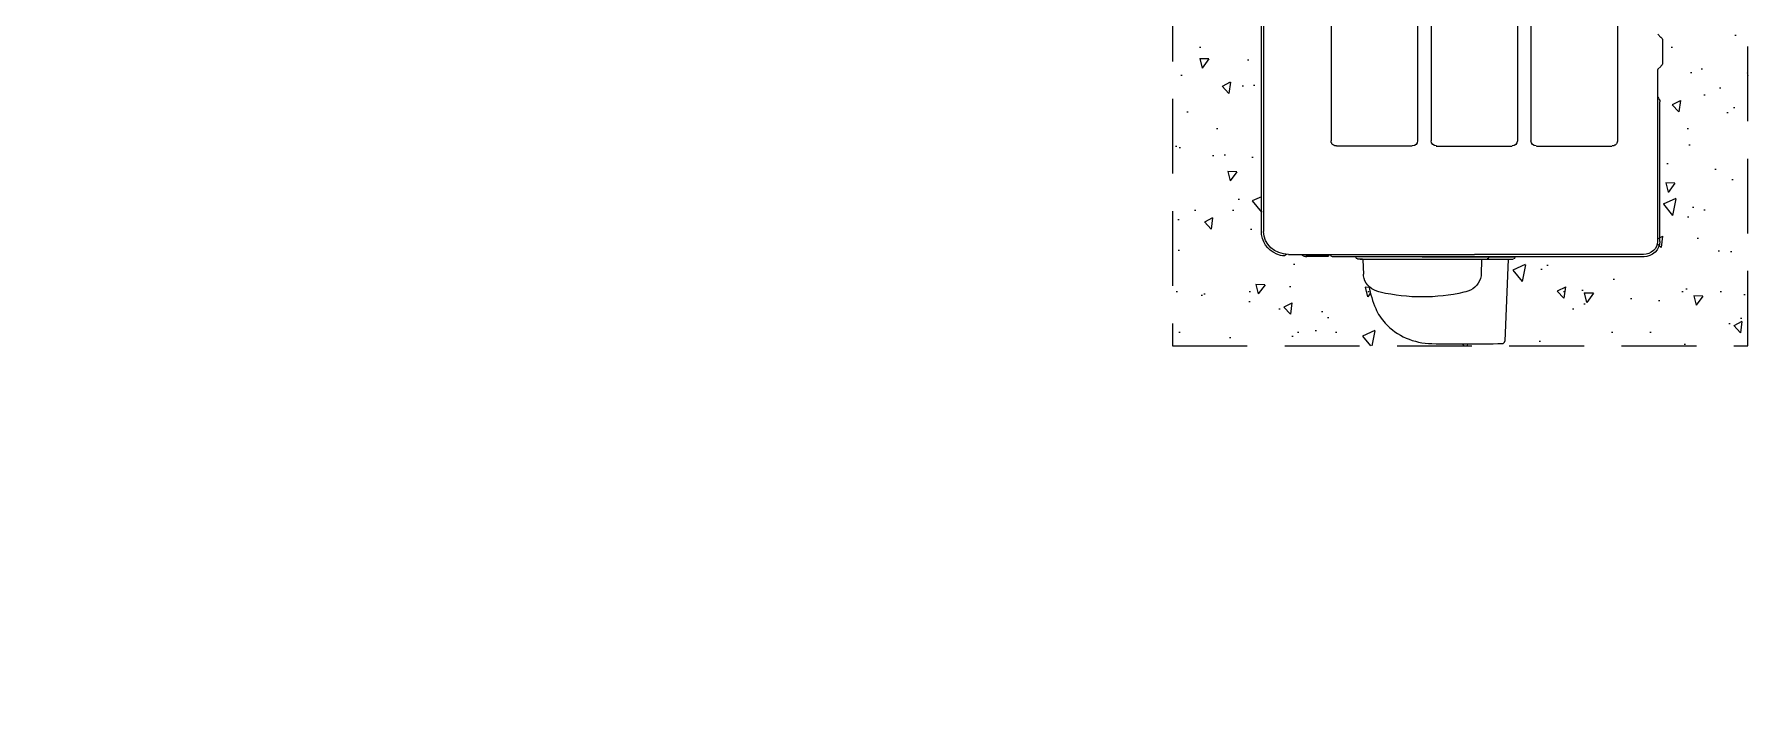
# Model space of a CAD drawing. Header units: millimetres. Extents: x -44713 to 26888, y -13000 to 43000.
# Drawn here: x 12569 to 14000, y 17638 to 18190 of the extents above; entities that cross this region are included whole.
import ezdxf

# ---------------------------------------------------------------- set-up
doc = ezdxf.new("R2010")
doc.units = ezdxf.units.MM
doc.header["$MEASUREMENT"] = 0
doc.linetypes.add('1735 X DT-5BR-RFP$0$DASH2', pattern=[0.375, 0.25, -0.125])
doc.linetypes.add('1735 X DT-5BR-RFP$0$HIDDEN', pattern=[0.375, 0.25, -0.125])
doc.layers.add('00-First Floor Projection', color=1, linetype='Continuous')
doc.layers.add('1735 X DT-5BR-RFP$0$0-MEP', color=251, linetype='Continuous', lineweight=20)
doc.styles.add('1735 X DT-5BR-RFP$0$ARIAL', font='swiss.ttf')
doc.dimstyles.new('1735 X DT-5BR-RFP$0$A&B DIM', dxfattribs={"dimtxt": 250, "dimasz": 250, "dimexe": 100, "dimexo": 100, "dimgap": 0, "dimtad": 0, "dimdec": 0, "dimzin": 12, "dimdsep": 46, "dimtxsty": '1735 X DT-5BR-RFP$0$ARIAL', "dimcen": 0, "dimdle": 100, "dimclrd": 11, "dimclre": 11, "dimclrt": 7, "dimadec": 0, "dimazin": 0, "dimtfac": 1, "dimtdec": 0, "dimtmove": 1, "dimatfit": 2, "dimfxl": 1, "dimtvp": 0.75, "dimtolj": 1, "dimtzin": 12, "dimlwd": 18, "dimlwe": 18, "dimarcsym": 0})

# ---------------------------------------------------------------- blocks, each defined once
blk = doc.blocks.new('1735 X DT-5BR-RFP$0$CU')
at = {"lineweight": 9, "ltscale": 0.1}
h = blk.add_hatch(dxfattribs=at)
h.set_pattern_fill('AR-CONC', color=256, scale=0.5, angle=32.5081)
h.set_pattern_definition([(82.508, (0, 0), (81.1025, 42.234), [9.525, -104.775]), (27.508, (0, 0), (-66.1995, 71.09), [7.62, -83.82]), (132.96, (6.76, 3.52), (14.903, 113.324), [8.095, -89.045]), (78.692, (-13.65, 21.42), (125.6, 55.114), [14.287, -157.162]), (129.144, (-3.18, 26.01), (33.618, 168.122), [12.143, -133.568]), (23.692, (-13.65, 21.42), (33.618, 168.122), [11.43, -125.73]), (53.508, (0.47, 22.89), (91.409, -2.3807), [9.525, -104.775]), (358.508, (0.47, 22.89), (-23.434, 94.271), [7.62, -83.82]), (103.96, (8.09, 22.69), (67.975, 91.8904), [8.095, -89.045]), (70.008, (0, 0), (-21.4184, 36.4832), [0, -82.804, 0, -85.09, 0, -84.1375]), (40.008, (0, 0), (1.2555, 60.197), [0, -48.514, 0, -80.899, 0, -32.0675]), (0.008, (-23.884, -15.22), (58.7122, 34.0189), [0, -31.75, 0, -99.06, 0, -131.445]), (350.008, (-34.594, -22.045), (55.6275, 50.525), [0, -41.275, 0, -65.786, 0, -93.345])])
h.paths.add_polyline_path([(-395.2, -112), (-371.2, -128.8), (-295.9, -128.5), (-272.9, -112), (-273.5, -112.1), (-274.1, -112.1), (-274.8, -112.2), (-275.4, -112.3), (-276, -112.4), (-276.6, -112.5), (-277.2, -112.7), (-277.8, -112.8), (-278.4, -113), (-279, -113.2), (-279.6, -113.4), (-280.1, -113.6), (-280.7, -113.9), (-281.3, -114.1), (-281.8, -114.4), (-282.4, -114.7), (-282.9, -115), (-283.4, -115.3), (-283.9, -115.7), (-284.4, -116), (-284.9, -116.4), (-285.4, -116.8), (-285.9, -117.1), (-286.3, -117.5), (-286.8, -118), (-287.2, -118.4), (-287.6, -118.8), (-288, -119.3), (-288.4, -119.7), (-288.7, -120.2), (-289.1, -120.7), (-289.4, -121.2), (-289.7, -121.7), (-289.8, -121.7), (-290.6, -123), (-291.1, -123.8), (-291.5, -124.5), (-292.1, -125.2), (-292.7, -125.9), (-293.3, -126.5), (-294, -127.1), (-294.7, -127.7), (-295.4, -128.2), (-296.2, -128.6), (-297, -129), (-297.8, -129.4), (-298.6, -129.7), (-299.5, -130), (-300.4, -130.2), (-301.3, -130.3), (-302.2, -130.4), (-303.2, -130.4), (-364.6, -130.4), (-365.2, -130.4), (-365.8, -130.4), (-366.3, -130.3), (-366.9, -130.2), (-367.4, -130.1), (-368, -130), (-368.5, -129.9), (-369.1, -129.7), (-369.6, -129.5), (-370.1, -129.3), (-370.6, -129.1), (-371.1, -128.8), (-371.6, -128.5), (-372.1, -128.2), (-372.6, -127.9), (-373.1, -127.6), (-373.6, -127.2), (-374, -126.8), (-374.5, -126.4), (-374.9, -126), (-375.3, -125.5), (-375.7, -125), (-376.1, -124.5), (-376.5, -124), (-376.9, -123.5), (-377.3, -122.9), (-377.6, -122.3), (-378, -121.7), (-378.3, -121.2), (-378.7, -120.7), (-379, -120.2), (-379.4, -119.7), (-379.8, -119.3), (-380.2, -118.8), (-380.7, -118.4), (-381.1, -117.9), (-381.5, -117.5), (-382, -117.1), (-382.5, -116.7), (-383, -116.3), (-383.5, -116), (-384, -115.6), (-384.5, -115.3), (-385, -115), (-385.5, -114.6), (-386.1, -114.4), (-386.6, -114.1), (-387.2, -113.8), (-387.8, -113.6), (-388.3, -113.3), (-388.9, -113.1), (-389.5, -112.9), (-390.1, -112.8), (-390.7, -112.6), (-391.3, -112.5), (-392, -112.3), (-392.6, -112.2), (-393.2, -112.2), (-393.9, -112.1), (-394.5, -112.1), (-395.1, -112)], flags=16)
h.paths.add_polyline_path([(-325.3, 818.5), (-321.1, 819.4), (-317, 820.2), (-312.9, 820.8), (-308.8, 821.4), (-304.7, 821.8), (-300.6, 822.1), (-296.5, 822.3), (-292.4, 822.4), (-288.3, 822.4), (-284.2, 822.3), (-280.1, 822.1), (-276, 821.8), (-271.9, 821.3), (-267.8, 820.8), (-263.7, 820.1), (-259.6, 819.4), (-255.4, 818.5), (-254.2, 818.2), (-252.9, 817.7), (-252.6, 817.6), (-251.8, 817.3), (-251, 817), (-250.2, 816.6), (-249.4, 816.2), (-248.7, 815.7), (-247.9, 815.2), (-247.2, 814.7), (-246.6, 814.1), (-245.9, 813.5), (-245.1, 812.7), (-244.4, 811.9), (-243.8, 811), (-243.2, 810), (-242.7, 809), (-242.2, 808), (-241.9, 807), (-241.6, 805.9), (-241.4, 804.8), (-241.4, 803.3), (-240.8, 791.3), (-240.6, 790.8), (-338.4, 790.8), (-340.3, 790.8), (-339.9, 791.5), (-339.6, 803.3), (-339.6, 804.6), (-339.6, 804.8), (-339.4, 805.9), (-339.1, 806.9), (-338.8, 807.9), (-338.4, 808.9), (-337.9, 809.8), (-337.4, 810.7), (-336.9, 811.5), (-336.3, 812.3), (-335.6, 813.1), (-334.9, 813.8), (-334.1, 814.5), (-333.3, 815.1), (-332.4, 815.7), (-331.5, 816.2), (-330.5, 816.8), (-329.5, 817.2), (-328.4, 817.6), (-326.8, 818.2), (-325.5, 818.5)], flags=16)
h.paths.add_polyline_path([(-312.9, 820.8), (-317, 820.2), (-321.1, 819.4), (-325.3, 818.5), (-325.5, 818.5), (-326.8, 818.2), (-328.4, 817.6), (-329.5, 817.2), (-330.5, 816.8), (-331.5, 816.2), (-332.4, 815.7), (-333.3, 815.1), (-334.1, 814.5), (-334.9, 813.8), (-335.6, 813.1), (-336.3, 812.3), (-336.9, 811.5), (-337.4, 810.7), (-337.9, 809.8), (-338.4, 808.9), (-338.8, 807.9), (-339.1, 806.9), (-339.4, 805.9), (-339.6, 804.8), (-339.6, 803.3), (-339.9, 791.5), (-340.2, 791), (-340.6, 790.8), (-361, 790.8), (-362.1, 790.8), (-359.3, 859.4), (-359.2, 859.9), (-359, 860.3), (-358.6, 860.7), (-358.2, 861), (-357.7, 861.2), (-357.1, 861.3), (-327.8, 861.6), (-298.5, 861.4), (-291.1, 860.8), (-284, 859.2), (-277.1, 856.8), (-270.7, 853.4), (-264.8, 849.3), (-259.6, 844.4), (-256.4, 840.6), (-253.8, 836.5), (-251.6, 832.1), (-249.3, 826), (-247.4, 819.8), (-245.9, 813.5), (-246.6, 814.1), (-247.2, 814.7), (-247.9, 815.2), (-248.7, 815.7), (-249.4, 816.2), (-250.2, 816.6), (-251, 817), (-251.8, 817.3), (-252.6, 817.6), (-252.9, 817.7), (-254.2, 818.2), (-255.4, 818.5), (-259.6, 819.4), (-263.7, 820.1), (-267.8, 820.8), (-271.9, 821.3), (-276, 821.8), (-280.1, 822.1), (-284.2, 822.3), (-288.3, 822.4), (-292.4, 822.4), (-296.5, 822.3), (-300.6, 822.1), (-304.7, 821.8), (-308.8, 821.4)], flags=16)
h.paths.add_polyline_path([(-134.8, -41.4), (-156.3, -41.4), (-156.3, 470.9), (-134.8, 470.9)], flags=16)
h.paths.add_polyline_path([(-156.3, 555.5), (-156.3, 597.8), (-119.5, 597.8), (-119.5, 555.5)], flags=16)
h.paths.add_polyline_path([(-519, 555.5), (-519, 597.7), (-486.9, 597.7), (-486.9, 555.5)], flags=16)
h.paths.add_polyline_path([(-494.4, 28.5), (-519, 28.5), (-519, 70.8), (-494.4, 70.8)], flags=16)
h.paths.add_polyline_path([(-370, -130.4), (-300, -130.1), (-340.6, -130.4)], flags=16)
h.paths.add_polyline_path([(-562.2, 863.2), (-562.2, -186.8), (-81.9, -186.8), (-81.9, 863.2)])
h.paths.add_polyline_path([(-398.6, -111.8), (-370, -130.4), (-300, -130.1), (-271.3, -111.8), (-156.3, -111.8), (-156.3, 790.8), (-486.9, 790.8), (-486.9, -111.8)], flags=16)
at = {"lineweight": 20}
for p, q in [((-362.1, 790.8), (-359.3, 859.4)), ((-211.1, 788.1), (-194, 788.1)), ((-211, 788.7), (-194, 788.8))]:
    blk.add_line(p, q, dxfattribs=at)
at = {"linetype": '1735 X DT-5BR-RFP$0$DASH2', "lineweight": 9, "ltscale": 250}
blk.add_lwpolyline([(-81.9, 863.2), (-562.2, 863.2), (-562.2, -186.8), (-81.9, -186.8)], close=True, dxfattribs=at)
at = {"lineweight": 20}
for centre, major_axis, start_param, end_param in [((-357.1, 859.3), (2.19, 0), 1.591261, 3.10324), ((-325.7, -574.2), (1535.1, 0), 1.553049, 1.591261), ((-299.4, 812.1), (52.7, 0), 0.714003, 1.553049), ((-294.5, 816.1), (46.2, 0), 0.379047, 0.714004), ((-346.9, 796.6), (102.6, 0), 0.177688, 0.379045)]:
    blk.add_ellipse(centre, major_axis=major_axis, ratio=0.935345, start_param=start_param, end_param=end_param, dxfattribs=at)
for points in [[(-339.6, 803.3), (-339.6, 803.3), (-339.6, 804.8), (-339.6, 804.8), (-339.6, 804.8), (-338.4, 811), (-334.7, 815.3), (-328.4, 817.6), (-328.4, 817.6), (-328.4, 817.6), (-326.8, 818.2), (-326.8, 818.2)], [(-326.8, 818.2), (-326.8, 818.2), (-325.3, 818.5), (-325.3, 818.5), (-325.3, 818.5), (-301.8, 823.8), (-279, 823.7), (-255.4, 818.5), (-255.4, 818.5), (-255.4, 818.5), (-254.2, 818.2), (-254.2, 818.2)], [(-254.2, 818.2), (-254.2, 818.2), (-252.6, 817.6), (-252.6, 817.6), (-252.6, 817.6), (-246.8, 815.7), (-242.1, 810.6), (-241.4, 804.8), (-241.4, 804.8), (-241.4, 804.8), (-241.4, 803.3), (-241.4, 803.3)], [(-173.8, 788.2), (-173.8, 788.2), (-172.2, 787.9), (-172.2, 787.9), (-172.2, 787.9), (-163.1, 784.9), (-158, 779.3), (-156.3, 770.4), (-156.3, 770.4), (-156.3, 770.4), (-156.3, 767.8), (-156.3, 767.8)]]:
    blk.add_open_spline(points, degree=3, knots=[0, 0, 0, 0, 0.333333, 0.333333, 0.333333, 0.333333, 0.666667, 0.666667, 0.666667, 0.666667, 1, 1, 1, 1], dxfattribs=at)
for points in [[(-339.9, 791.4), (-339.9, 791.4), (-339.6, 803.3), (-339.6, 803.3)], [(-240.8, 791.4), (-240.8, 791.4), (-241.4, 803.3), (-241.4, 803.3)], [(-488.8, 776), (-488.8, 783), (-482.7, 788.7), (-475.3, 788.8)], [(-486.9, 776), (-486.9, 782.1), (-481.6, 786.9), (-475.1, 786.9)], [(-475.7, 788.8), (-475.7, 788.8), (-324.7, 788.8), (-324.7, 788.8)], [(-475.1, 786.9), (-475.1, 786.9), (-334, 787), (-334, 787)], [(-367.7, 789.8), (-367.7, 790.3), (-367.2, 790.7), (-366.6, 790.7)], [(-367.7, 789.6), (-367.7, 789.6), (-367.7, 788.8), (-367.7, 788.8)], [(-290.4, 788.8), (-290.4, 788.8), (-367.7, 788.8), (-367.7, 788.8)], [(-238.6, 790.8), (-238.6, 790.8), (-366.4, 790.8), (-366.4, 790.8)], [(-345.9, 789.8), (-345.9, 790.3), (-345.3, 790.7), (-344.7, 790.7)], [(-345.9, 789.6), (-345.9, 789.6), (-345.9, 788.8), (-345.9, 788.8)], [(-340, 791.3), (-340, 791), (-340.3, 790.8), (-340.6, 790.8)], [(-178.7, 786.9), (-178.7, 786.9), (-334, 787), (-334, 787)], [(-324.7, 788.8), (-324.7, 788.8), (-307.5, 788.8), (-307.5, 788.8)], [(-307.5, 788.8), (-307.5, 788.8), (-215.5, 788.8), (-215.5, 788.8)], [(-290.4, 788.8), (-290.4, 788.8), (-235.2, 788.8), (-235.2, 788.8)], [(-240.4, 790.8), (-240.6, 790.8), (-240.8, 791), (-240.8, 791.3)], [(-240.5, 790.8), (-240.5, 790.8), (-236.4, 790.8), (-236.4, 790.8)], [(-236.5, 790.7), (-235.8, 790.7), (-235.2, 790.3), (-235.2, 789.8)], [(-235.2, 789.6), (-235.2, 789.6), (-235.2, 788.8), (-235.2, 788.8)], [(-215.5, 788.8), (-214.8, 788.7), (-214, 788), (-214, 787)], [(-212.7, 787), (-212.7, 788.1), (-211.9, 788.7), (-211, 788.7)], [(-212.1, 787.3), (-212, 787.8), (-211.6, 788.1), (-211, 788.1)], [(-212.1, 787), (-212.1, 787), (-212.1, 787.3), (-212.1, 787.3)], [(-194, 788.8), (-194, 788.8), (-193.1, 788.8), (-193.1, 788.8)], [(-194, 788.8), (-194, 788.8), (-194, 787), (-194, 787)], [(-193.2, 788.7), (-191.9, 788.7), (-190.8, 788.1), (-190.2, 787.1)], [(-190.3, 787), (-190.3, 787), (-190.3, 787), (-190.3, 787)], [(-178.8, 786.9), (-167.3, 786.9), (-158, 778.3), (-158, 767.7)], [(-177.1, 787), (-176.3, 787.9), (-174.9, 788.3), (-173.7, 788.1)], [(-488.8, 776), (-488.8, 776), (-488.8, 659.6), (-488.8, 659.6)], [(-486.9, 632.8), (-486.9, 632.8), (-486.9, 776), (-486.9, 776)], [(-157.9, 313.1), (-157.9, 313.1), (-158, 767.8), (-158, 767.8)], [(-156.3, 770.5), (-156.3, 770.5), (-156.3, -87.2), (-156.3, -87.2)], [(-487.1, 655.6), (-488.2, 656.7), (-488.8, 658.1), (-488.8, 659.6)], [(-491, 627.1), (-491, 628.1), (-490.5, 629.1), (-489.7, 629.8)], [(-489.7, 629.9), (-489.7, 629.9), (-487.2, 632.2), (-487.2, 632.2)], [(-487, 632.8), (-487, 632.5), (-487.1, 632.3), (-487.3, 632.2)], [(-491, 608.3), (-491, 608.3), (-491, 627.2), (-491, 627.2)], [(-489.7, 605.4), (-490.5, 606.1), (-491, 607.1), (-491, 608.1)], [(-489.7, 605.7), (-489.7, 605.7), (-487.2, 603), (-487.2, 603)]]:
    blk.add_open_spline(points, degree=3, dxfattribs=at)
at = {"linetype": '1735 X DT-5BR-RFP$0$HIDDEN', "lineweight": 5, "ltscale": 100}
for points in [[(-453.4, 692.1), (-453.4, 694.4), (-451.4, 696.3), (-449, 696.3)], [(-218.8, 696.3), (-216.4, 696.3), (-214.3, 694.4), (-214.3, 692.1)]]:
    blk.add_open_spline(points, degree=3, dxfattribs=at)
at = {"lineweight": 5, "ltscale": 100}
for points in [[(-453.4, 313.1), (-453.4, 313.1), (-453.4, 692), (-453.4, 692)], [(-385.8, 696.4), (-385.8, 696.4), (-448.8, 696.4), (-448.8, 696.4)], [(-385.7, 696.3), (-383.2, 696.3), (-381.2, 694.4), (-381.2, 692.1)], [(-381.1, 313.1), (-381.1, 313.1), (-381.1, 692), (-381.1, 692)], [(-369.9, 692.1), (-369.9, 694.4), (-367.9, 696.3), (-365.4, 696.3)], [(-369.9, 313.1), (-369.9, 313.1), (-369.9, 692), (-369.9, 692)], [(-302.2, 696.4), (-302.2, 696.4), (-365.5, 696.4), (-365.5, 696.4)], [(-302.4, 696.3), (-299.9, 696.3), (-297.9, 694.4), (-297.9, 692.1)], [(-297.8, 313.1), (-297.8, 313.1), (-297.8, 692), (-297.8, 692)], [(-286.6, 692.1), (-286.6, 694.4), (-284.6, 696.3), (-282.1, 696.3)], [(-286.6, 313.1), (-286.6, 313.1), (-286.6, 692), (-286.6, 692)], [(-282, 696.4), (-282, 696.4), (-219, 696.4), (-219, 696.4)], [(-214.3, 313.1), (-214.3, 313.1), (-214.3, 692), (-214.3, 692)]]:
    blk.add_open_spline(points, degree=3, dxfattribs=at)
blk = doc.blocks.new('1735 X DT-5BR-RFP$0$_Open90')
at = {"color": 0, "linetype": 'ByBlock', "lineweight": -2}
for p, q in [((-0.5, 0.5), (0, 0)), ((0, 0), (-1, 0)), ((0, 0), (-0.5, -0.5))]:
    blk.add_line(p, q, dxfattribs=at)
blk = doc.blocks.new('1735 X DT-5BR-RFP')
at = {"layer": '1735 X DT-5BR-RFP$0$0-MEP', "extrusion": (0, 0, -1), "xscale": -1, "zscale": -1, "rotation": 180}
blk.add_blockref('1735 X DT-5BR-RFP$0$CU', (-13437.8, 18792.7), dxfattribs=at)
at = {"layer": '1735 X DT-5BR-RFP$0$0-MEP', "color": 253, "lineweight": 0}
blk.add_leader([(13620.1, 16036.4), (9568.8, 19532.9)], dimstyle='1735 X DT-5BR-RFP$0$A&B DIM', override={"dimasz": 300, "dimclrd": 256, "dimldrblk": '1735 X DT-5BR-RFP$0$_Open90'}, dxfattribs=at)

msp = doc.modelspace()

# ---------------------------------------------------------------- block references
at = {"layer": '00-First Floor Projection'}
msp.add_blockref('1735 X DT-5BR-RFP', (0, 0), dxfattribs=at)

doc.saveas('drawing.dxf')
